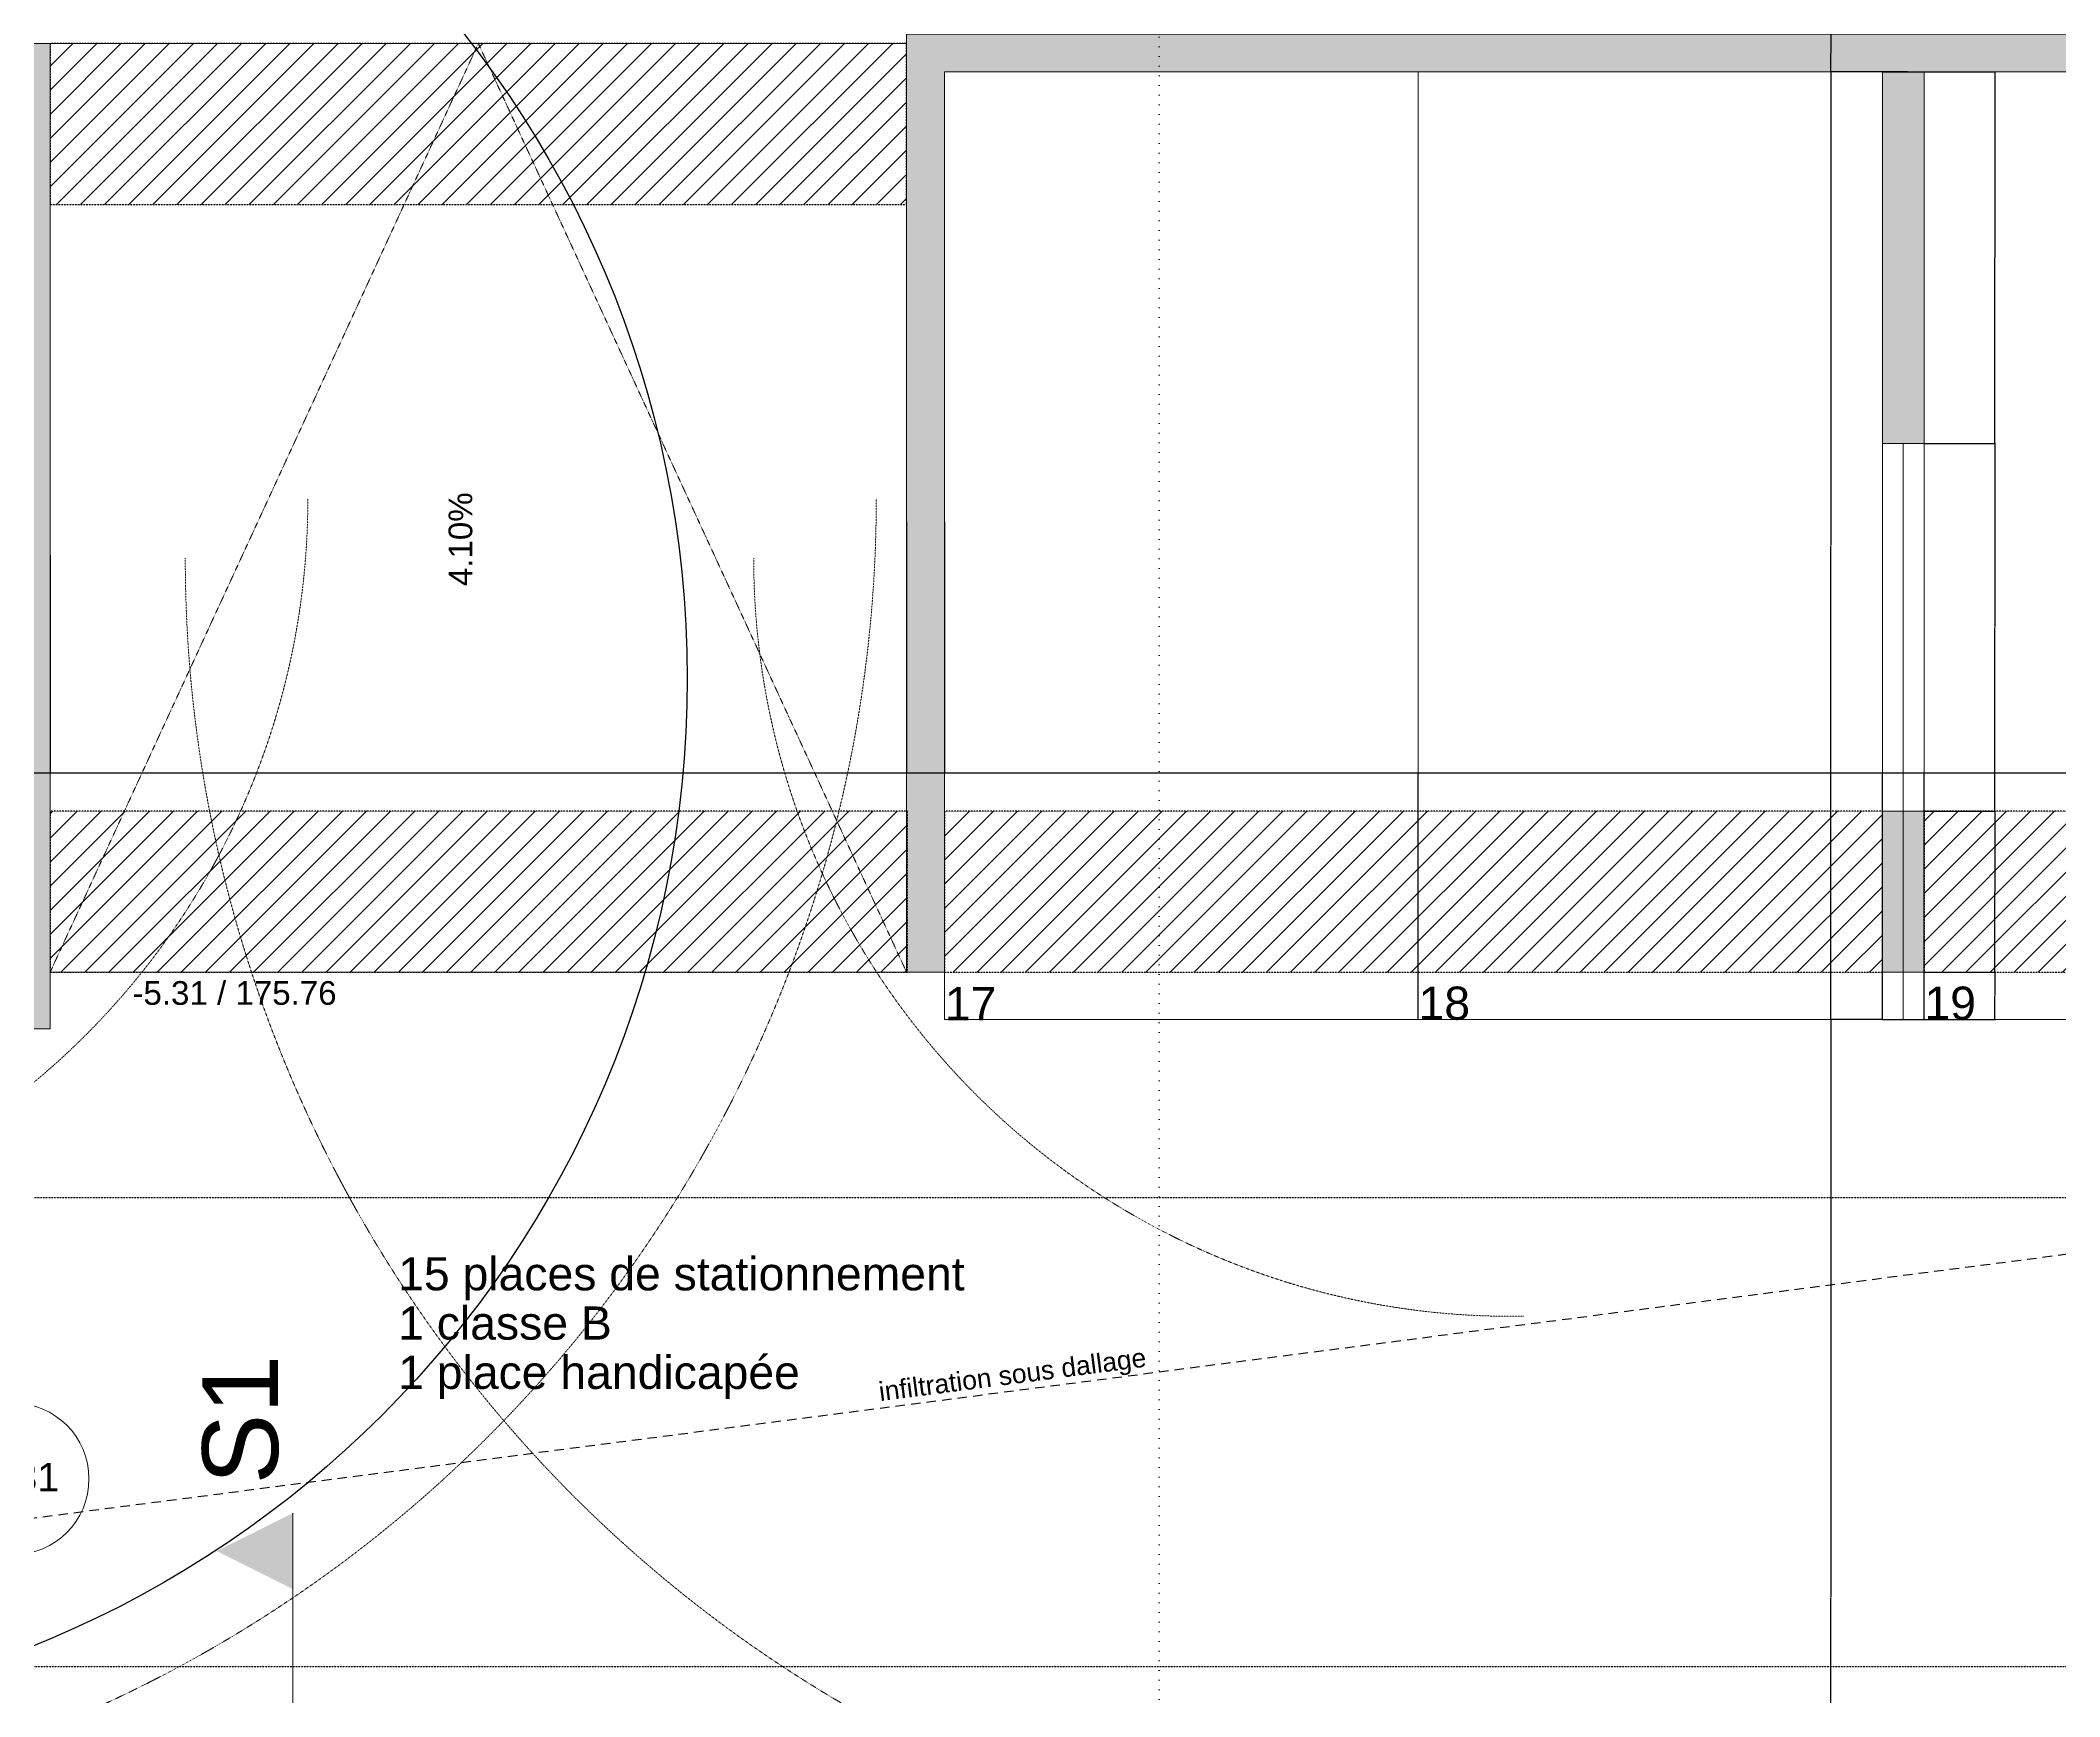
# Model space of a CAD drawing. Header units: centimetres. Extents: x 16433 to 114398, y -50094 to -12305.
# Drawn here: x 52274 to 53339, y -14600 to -13726 of the extents above; entities that cross this region are included whole.
import ezdxf

# ---------------------------------------------------------------- set-up
doc = ezdxf.new("R2010")
doc.units = ezdxf.units.CM
doc.header["$LTSCALE"] = 0.5
for name, pattern in [('Pointillé 1', [0.09, 0.05, -0.04]), ('Pointillé 2', [0.165, 0.1, -0.065]), ('Pointillé 3', [0.25, 0.15, -0.1]), ('Points 2', [0.1, 0, -0.1])]:
    doc.linetypes.add(name, pattern=pattern)
doc.layers.get('0').update_dxf_attribs({"linetype": 'CONTINUOUS'})
doc.layers.get('DEFPOINTS').update_dxf_attribs({"linetype": 'CONTINUOUS'})
for name, color, linetype in [('01_cote_gen', 4, 'CONTINUOUS'), ('1  Fenetres', 7, 'CONTINUOUS'), ('1  Hachures', 7, 'CONTINUOUS'), ('1  Hachures_coupées', 7, 'CONTINUOUS'), ('1  MURS', 7, 'CONTINUOUS'), ('1 Poutres', 7, 'CONTINUOUS'), ('6 COMPL 2D', 7, 'CONTINUOUS'), ('6 Compl 2D 2 Détails', 7, 'CONTINUOUS'), ('6 Traits de Coupes', 7, 'CONTINUOUS'), ('8  TEXTES', 7, 'CONTINUOUS'), ('8 Text 2 Détails', 7, 'CONTINUOUS'), ('9  COTATIONS', 7, 'CONTINUOUS')]:
    doc.layers.add(name, color=color, linetype=linetype)
doc.styles.get("Standard").update_dxf_attribs({"font": 'arial.ttf'})
doc.styles.add('STYLE_GENERE_2', font='')
doc.styles.add('STYLE_GENERE_3', font='')
doc.styles.get('STYLE_GENERE_2').set_extended_font_data('Univers LT 57 Condensed')
doc.styles.get('STYLE_GENERE_3').set_extended_font_data('Arial Occidental')
doc.dimstyles.new('STYLE_GENERE__1', dxfattribs={"dimtxt": 0.1, "dimasz": 0.095, "dimexe": 0.18, "dimexo": 0, "dimgap": 0.09, "dimtad": 1, "dimtih": 1, "dimtoh": 1, "dimdec": 0, "dimlfac": 100, "dimzin": 0, "dimdsep": 46, "dimtxsty": 'STYLE_GENERE_2', "dimblk": 'ARROWHEAD_7', "dimblk1": 'ARROWHEAD_7', "dimblk2": 'ARROWHEAD_7', "dimcen": 0.09, "dimclrd": 7, "dimclre": 7, "dimclrt": 256, "dimadec": 1, "dimazin": 0, "dimtfac": 1, "dimtdec": 4, "dimtmove": 0, "dimatfit": 3, "dimfxl": 1, "dimtolj": 1, "dimtzin": 0, "dimarcsym": 0})
doc.dimstyles.new('STYLE_GENERE__2', dxfattribs={"dimtxt": 0.1, "dimasz": 0.095, "dimexe": 0.18, "dimexo": 0, "dimgap": 0.09, "dimtad": 1, "dimtih": 1, "dimtoh": 1, "dimdec": 0, "dimlfac": 100, "dimzin": 0, "dimdsep": 46, "dimtxsty": 'STYLE_GENERE_3', "dimblk": 'ARROWHEAD_7', "dimblk1": 'ARROWHEAD_7', "dimblk2": 'ARROWHEAD_7', "dimcen": 0.09, "dimclrd": 7, "dimclre": 7, "dimclrt": 256, "dimadec": 1, "dimazin": 0, "dimtfac": 1, "dimtdec": 4, "dimtmove": 0, "dimatfit": 3, "dimfxl": 1, "dimtolj": 1, "dimtzin": 0, "dimarcsym": 0})
pattern_1 = [(45, (51244.757, -15448.148), (-6.36396, 6.36396), [])]

# ---------------------------------------------------------------- blocks, each defined once
blk = doc.blocks.new('Baie Fenêtre libre')
at = {"layer": '1  Hachures', "linetype": 'Continuous', "lineweight": 0}
blk.add_hatch(color=255, dxfattribs=at).paths.add_polyline_path([(0.45, 0), (0.45, 0.11), (-0.45, 0.11), (-0.45, 0)], flags=0)
at = {"layer": '1  Fenetres', "color": 212, "linetype": 'Continuous', "lineweight": 0, "true_color": 0xcb00cc}
for p, q in [((-0.45, 0), (-0.45, 0.11)), ((0.45, 0), (0.45, 0.11))]:
    blk.add_line(p, q, dxfattribs=at)
at = {"layer": '1  Fenetres', "color": 30, "linetype": 'Continuous', "lineweight": 0, "true_color": 0xff9224}
for p, q in [((-0.45, 0.11), (0.45, 0.11)), ((-0.45, 0), (0.45, 0))]:
    blk.add_line(p, q, dxfattribs=at)
blk = doc.blocks.new('Mur_305_2', base_point=(25.429, 17.055))
at = {"layer": '1  Hachures_coupées', "linetype": 'Continuous', "lineweight": 0, "true_color": 0x8080c0}
for points in [[(20.01, 17.255), (14.86, 17.255), (15.06, 17.055), (20.01, 17.055)], [(20.23, 17.255), (20.01, 17.255), (20.01, 17.055), (20.23, 17.055)], [(20.23, 17.055), (22.222, 17.055), (22.222, 17.255), (20.23, 17.255)], [(25.17, 17.255), (22.822, 17.255), (22.822, 17.055), (25.179, 17.055)], [(25.42, 17.255), (25.17, 17.255), (25.179, 17.055)]]:
    blk.add_hatch(color=163, dxfattribs=at).paths.add_polyline_path(points, flags=0)
at = {"layer": '1  MURS', "color": 5, "linetype": 'Continuous', "lineweight": 0}
for p, q in [((22.012, 17.255), (14.86, 17.255)), ((22.222, 17.255), (22.212, 17.255)), ((22.832, 17.255), (22.822, 17.255)), ((25.17, 17.255), (23.032, 17.255)), ((25.42, 17.255), (25.17, 17.255)), ((15.06, 17.055), (20.01, 17.055)), ((20.23, 17.055), (22.222, 17.055)), ((22.822, 17.055), (25.179, 17.055))]:
    blk.add_line(p, q, dxfattribs=at)
at = {"layer": '1  Fenetres', "color": 18, "linetype": 'Continuous', "lineweight": 0, "xscale": -1, "rotation": 180}
blk.add_blockref('Baie Fenêtre libre', (22.522, 17.255), dxfattribs=at)
blk = doc.blocks.new('Mur_307_2', base_point=(10.34, 17.005))
at = {"layer": '1  Hachures_coupées', "linetype": 'Continuous', "lineweight": 0, "true_color": 0x8080c0}
blk.add_hatch(color=163, dxfattribs=at).paths.add_polyline_path([(10.34, 17.205), (6.26, 17.205), (6.333, 17.005), (10.14, 17.005)], flags=0)
at = {"layer": '1  MURS', "color": 5, "linetype": 'Continuous', "lineweight": 0}
for p, q in [((10.34, 17.205), (6.26, 17.205)), ((6.333, 17.005), (10.14, 17.005))]:
    blk.add_line(p, q, dxfattribs=at)
blk = doc.blocks.new('Mur_340_2', base_point=(10.34, 12.005))
at = {"layer": '1  Hachures_coupées', "linetype": 'Continuous', "lineweight": 0, "true_color": 0x8080c0}
blk.add_hatch(color=163, dxfattribs=at).paths.add_polyline_path([(10.34, 12.005), (10.34, 17.205), (10.14, 17.005), (10.14, 12.005)], flags=0)
at = {"layer": '1  MURS', "color": 5, "linetype": 'Continuous', "lineweight": 0}
for p, q in [((10.34, 12.005), (10.34, 17.205)), ((10.14, 17.005), (10.14, 12.005)), ((10.14, 12.005), (10.34, 12.005))]:
    blk.add_line(p, q, dxfattribs=at)
blk = doc.blocks.new('Mur_59_2', base_point=(14.86, 17.055))
at = {"layer": '1  Hachures_coupées', "linetype": 'Continuous', "lineweight": 0, "true_color": 0x8080c0}
blk.add_hatch(color=163, dxfattribs=at).paths.add_polyline_path([(14.86, 17.255), (14.86, 12.305), (15.06, 12.305), (15.06, 17.055)], flags=0)
at = {"layer": '1  MURS', "color": 5, "linetype": 'Continuous', "lineweight": 0}
for p, q in [((14.86, 17.255), (14.86, 12.305)), ((15.06, 12.305), (15.06, 17.055)), ((14.86, 12.305), (15.06, 12.305))]:
    blk.add_line(p, q, dxfattribs=at)
blk = doc.blocks.new('Mur_60_2', base_point=(20.23, 12.305))
at = {"layer": '1  Hachures_coupées', "linetype": 'Continuous', "lineweight": 0, "true_color": 0x8080c0}
blk.add_hatch(color=163, dxfattribs=at).paths.add_polyline_path([(20.23, 12.305), (20.23, 13.155), (20.01, 13.155), (20.01, 12.305)], flags=0)
at = {"layer": '1 Poutres', "color": 5, "linetype": 'Continuous', "lineweight": 0}
for p, q in [((20.23, 13.155), (20.01, 13.155)), ((20.01, 13.155), (20.01, 12.305)), ((20.23, 12.305), (20.23, 13.155)), ((20.01, 12.305), (20.23, 12.305))]:
    blk.add_line(p, q, dxfattribs=at)
blk = doc.blocks.new('Mur_1003_2', base_point=(20.23, 15.095))
at = {"layer": '1  Hachures_coupées', "linetype": 'Continuous', "lineweight": 0, "true_color": 0x8080c0}
blk.add_hatch(color=163, dxfattribs=at).paths.add_polyline_path([(20.23, 15.095), (20.23, 17.055), (20.01, 17.055), (20.01, 15.095)], flags=0)
at = {"layer": '1  MURS', "color": 5, "linetype": 'Continuous', "lineweight": 0}
for p, q in [((20.01, 17.055), (20.01, 15.095)), ((20.23, 15.095), (20.23, 17.055)), ((20.23, 15.095), (20.01, 15.095))]:
    blk.add_line(p, q, dxfattribs=at)
blk = doc.blocks.new('Ligne_79_2', base_point=(23.278, 11.113))
at = {"layer": '6 COMPL 2D', "linetype": 'Pointillé 2'}
blk.add_line((23.278, 11.113), (4.223, 8.641), dxfattribs=at)
blk = doc.blocks.new('ARROWHEAD_7')
at = {"color": 0, "linetype": 'Continuous', "lineweight": 0}
for p, q in [((0, 0), (-1, 0)), ((-0.25, 0), (0.25, 0)), ((0, -0.25), (0, 0.25))]:
    blk.add_line(p, q, dxfattribs=at)
blk.add_circle((0, 0), 0.25, dxfattribs=at)
blk = doc.blocks.new('*D789')
at = {"layer": '9  COTATIONS', "color": 7, "linetype": 'Continuous', "lineweight": -2, "transparency": 16777216}
for p, q in [((52258.8, -13997.6), (52258.8, -14112.6)), ((52278.8, -13997.6), (52278.8, -14112.6)), ((52258.9, -14112.4), (52278.7, -14112.4))]:
    blk.add_line(p, q, dxfattribs=at)
at = {"layer": 'DEFPOINTS', "color": 0, "linetype": 'Continuous', "transparency": 16777216}
for p in [(52258.8, -13997.6), (52278.8, -13997.6), (52278.8, -14112.4)]:
    blk.add_point(p, dxfattribs=at)
at = {"layer": '9  COTATIONS', "color": 7, "linetype": 'Continuous', "lineweight": -2, "transparency": 16777216, "xscale": 0.095, "yscale": 0.095, "zscale": 0.095, "rotation": 180}
blk.add_blockref('ARROWHEAD_7', (52258.8, -14112.4), dxfattribs=at)
at = {"layer": '9  COTATIONS', "color": 7, "linetype": 'Continuous', "lineweight": -2, "transparency": 16777216, "xscale": 0.095, "yscale": 0.095, "zscale": 0.095}
blk.add_blockref('ARROWHEAD_7', (52278.8, -14112.4), dxfattribs=at)
at = {"layer": '9  COTATIONS', "color": 194, "linetype": 'Continuous', "true_color": 0x50009f, "transparency": 16777216, "insert": (52268.8, -14112.3), "char_height": 0.1, "attachment_point": 5, "style": 'STYLE_GENERE_2'}
blk.add_mtext('\\A1;2000', dxfattribs=at)
blk = doc.blocks.new('*D790')
at = {"layer": '9  COTATIONS', "color": 7, "linetype": 'Continuous', "lineweight": -2, "transparency": 16777216}
for p, q in [((52730.8, -13980.1), (52730.8, -14112.6)), ((52278.8, -13997.6), (52278.8, -14112.6)), ((52278.9, -14112.4), (52730.7, -14112.4))]:
    blk.add_line(p, q, dxfattribs=at)
at = {"layer": 'DEFPOINTS', "color": 0, "linetype": 'Continuous', "transparency": 16777216}
for p in [(52730.8, -13980.1), (52278.8, -13997.6), (52730.8, -14112.4)]:
    blk.add_point(p, dxfattribs=at)
at = {"layer": '9  COTATIONS', "color": 7, "linetype": 'Continuous', "lineweight": -2, "transparency": 16777216, "xscale": 0.095, "yscale": 0.095, "zscale": 0.095, "rotation": 180}
blk.add_blockref('ARROWHEAD_7', (52278.8, -14112.4), dxfattribs=at)
at = {"layer": '9  COTATIONS', "color": 7, "linetype": 'Continuous', "lineweight": -2, "transparency": 16777216, "xscale": 0.095, "yscale": 0.095, "zscale": 0.095}
blk.add_blockref('ARROWHEAD_7', (52730.8, -14112.4), dxfattribs=at)
at = {"layer": '9  COTATIONS', "color": 194, "linetype": 'Continuous', "true_color": 0x50009f, "transparency": 16777216, "insert": (52504.8, -14112.3), "char_height": 0.1, "attachment_point": 5, "style": 'STYLE_GENERE_2'}
blk.add_mtext('\\A1;45200', dxfattribs=at)
blk = doc.blocks.new('*D791')
at = {"layer": '9  COTATIONS', "color": 7, "linetype": 'Continuous', "lineweight": -2, "transparency": 16777216}
for p, q in [((52730.8, -13980.1), (52730.8, -14112.6)), ((52750.8, -13980.1), (52750.8, -14112.6)), ((52730.9, -14112.4), (52750.7, -14112.4))]:
    blk.add_line(p, q, dxfattribs=at)
at = {"layer": 'DEFPOINTS', "color": 0, "linetype": 'Continuous', "transparency": 16777216}
for p in [(52730.8, -13980.1), (52750.8, -13980.1), (52750.8, -14112.4)]:
    blk.add_point(p, dxfattribs=at)
at = {"layer": '9  COTATIONS', "color": 7, "linetype": 'Continuous', "lineweight": -2, "transparency": 16777216, "xscale": 0.095, "yscale": 0.095, "zscale": 0.095, "rotation": 180}
blk.add_blockref('ARROWHEAD_7', (52730.8, -14112.4), dxfattribs=at)
at = {"layer": '9  COTATIONS', "color": 7, "linetype": 'Continuous', "lineweight": -2, "transparency": 16777216, "xscale": 0.095, "yscale": 0.095, "zscale": 0.095}
blk.add_blockref('ARROWHEAD_7', (52750.8, -14112.4), dxfattribs=at)
at = {"layer": '9  COTATIONS', "color": 194, "linetype": 'Continuous', "true_color": 0x50009f, "transparency": 16777216, "insert": (52740.8, -14112.3), "char_height": 0.1, "attachment_point": 5, "style": 'STYLE_GENERE_2'}
blk.add_mtext('\\A1;2000', dxfattribs=at)
blk = doc.blocks.new('*D792')
at = {"layer": '9  COTATIONS', "color": 7, "linetype": 'Continuous', "lineweight": -2, "transparency": 16777216}
for p, q in [((52750.8, -13980.1), (52750.8, -14112.6)), ((52750.9, -14112.4), (53000.7, -14112.4)), ((53000.8, -14242.6), (53000.8, -14112.3))]:
    blk.add_line(p, q, dxfattribs=at)
at = {"layer": 'DEFPOINTS', "color": 0, "linetype": 'Continuous', "transparency": 16777216}
for p in [(52750.8, -13980.1), (53000.8, -14112.4), (53000.8, -14242.6)]:
    blk.add_point(p, dxfattribs=at)
at = {"layer": '9  COTATIONS', "color": 7, "linetype": 'Continuous', "lineweight": -2, "transparency": 16777216, "xscale": 0.095, "yscale": 0.095, "zscale": 0.095, "rotation": 180}
blk.add_blockref('ARROWHEAD_7', (52750.8, -14112.4), dxfattribs=at)
at = {"layer": '9  COTATIONS', "color": 7, "linetype": 'Continuous', "lineweight": -2, "transparency": 16777216, "xscale": 0.095, "yscale": 0.095, "zscale": 0.095}
blk.add_blockref('ARROWHEAD_7', (53000.8, -14112.4), dxfattribs=at)
at = {"layer": '9  COTATIONS', "color": 194, "linetype": 'Continuous', "true_color": 0x50009f, "transparency": 16777216, "insert": (52875.8, -14112.3), "char_height": 0.1, "attachment_point": 5, "style": 'STYLE_GENERE_2'}
blk.add_mtext('\\A1;25000', dxfattribs=at)
blk = doc.blocks.new('*D793')
at = {"layer": '9  COTATIONS', "color": 7, "linetype": 'Continuous', "lineweight": -2, "transparency": 16777216}
for p, q in [((53000.8, -14242.6), (53000.8, -14112.3)), ((53000.9, -14112.4), (53245.7, -14112.4)), ((53245.8, -14242.6), (53245.8, -14112.3))]:
    blk.add_line(p, q, dxfattribs=at)
at = {"layer": 'DEFPOINTS', "color": 0, "linetype": 'Continuous', "transparency": 16777216}
for p in [(53245.8, -14112.4), (53000.8, -14242.6), (53245.8, -14242.6)]:
    blk.add_point(p, dxfattribs=at)
at = {"layer": '9  COTATIONS', "color": 7, "linetype": 'Continuous', "lineweight": -2, "transparency": 16777216, "xscale": 0.095, "yscale": 0.095, "zscale": 0.095, "rotation": 180}
blk.add_blockref('ARROWHEAD_7', (53000.8, -14112.4), dxfattribs=at)
at = {"layer": '9  COTATIONS', "color": 7, "linetype": 'Continuous', "lineweight": -2, "transparency": 16777216, "xscale": 0.095, "yscale": 0.095, "zscale": 0.095}
blk.add_blockref('ARROWHEAD_7', (53245.8, -14112.4), dxfattribs=at)
at = {"layer": '9  COTATIONS', "color": 194, "linetype": 'Continuous', "true_color": 0x50009f, "transparency": 16777216, "insert": (53123.3, -14112.3), "char_height": 0.1, "attachment_point": 5, "style": 'STYLE_GENERE_2'}
blk.add_mtext('\\A1;24500', dxfattribs=at)
blk = doc.blocks.new('*D794')
at = {"layer": '9  COTATIONS', "color": 7, "linetype": 'Continuous', "lineweight": -2, "transparency": 16777216}
for p, q in [((53245.8, -14242.6), (53245.8, -14112.3)), ((53245.9, -14112.4), (53267.7, -14112.4)), ((53267.8, -14242.6), (53267.8, -14112.3))]:
    blk.add_line(p, q, dxfattribs=at)
at = {"layer": 'DEFPOINTS', "color": 0, "linetype": 'Continuous', "transparency": 16777216}
for p in [(53267.8, -14112.4), (53245.8, -14242.6), (53267.8, -14242.6)]:
    blk.add_point(p, dxfattribs=at)
at = {"layer": '9  COTATIONS', "color": 7, "linetype": 'Continuous', "lineweight": -2, "transparency": 16777216, "xscale": 0.095, "yscale": 0.095, "zscale": 0.095, "rotation": 180}
blk.add_blockref('ARROWHEAD_7', (53245.8, -14112.4), dxfattribs=at)
at = {"layer": '9  COTATIONS', "color": 7, "linetype": 'Continuous', "lineweight": -2, "transparency": 16777216, "xscale": 0.095, "yscale": 0.095, "zscale": 0.095}
blk.add_blockref('ARROWHEAD_7', (53267.8, -14112.4), dxfattribs=at)
at = {"layer": '9  COTATIONS', "color": 194, "linetype": 'Continuous', "true_color": 0x50009f, "transparency": 16777216, "insert": (53256.8, -14112.3), "char_height": 0.1, "attachment_point": 5, "style": 'STYLE_GENERE_2'}
blk.add_mtext('\\A1;2200', dxfattribs=at)
blk = doc.blocks.new('*D795')
at = {"layer": '9  COTATIONS', "color": 7, "linetype": 'Continuous', "lineweight": -2, "transparency": 16777216}
for p, q in [((53267.8, -14242.6), (53267.8, -14112.3)), ((53267.9, -14112.4), (53512.7, -14112.4)), ((53512.8, -14242.6), (53512.8, -14112.3))]:
    blk.add_line(p, q, dxfattribs=at)
at = {"layer": 'DEFPOINTS', "color": 0, "linetype": 'Continuous', "transparency": 16777216}
for p in [(53512.8, -14112.4), (53267.8, -14242.6), (53512.8, -14242.6)]:
    blk.add_point(p, dxfattribs=at)
at = {"layer": '9  COTATIONS', "color": 7, "linetype": 'Continuous', "lineweight": -2, "transparency": 16777216, "xscale": 0.095, "yscale": 0.095, "zscale": 0.095, "rotation": 180}
blk.add_blockref('ARROWHEAD_7', (53267.8, -14112.4), dxfattribs=at)
at = {"layer": '9  COTATIONS', "color": 7, "linetype": 'Continuous', "lineweight": -2, "transparency": 16777216, "xscale": 0.095, "yscale": 0.095, "zscale": 0.095}
blk.add_blockref('ARROWHEAD_7', (53512.8, -14112.4), dxfattribs=at)
at = {"layer": '9  COTATIONS', "color": 194, "linetype": 'Continuous', "true_color": 0x50009f, "transparency": 16777216, "insert": (53390.3, -14112.3), "char_height": 0.1, "attachment_point": 5, "style": 'STYLE_GENERE_2'}
blk.add_mtext('\\A1;24500', dxfattribs=at)
blk = doc.blocks.new('*D810')
at = {"layer": '9  COTATIONS', "color": 7, "linetype": 'Continuous', "lineweight": -2, "transparency": 16777216}
for p, q in [((53267.8, -14217.6), (53305.4, -14217.6)), ((53305.2, -14217.7), (53305.2, -14230)), ((53305.2, -14242.5), (53305.2, -14230.3)), ((53245.8, -14242.6), (53305.4, -14242.6))]:
    blk.add_line(p, q, dxfattribs=at)
at = {"layer": 'DEFPOINTS', "color": 0, "linetype": 'Continuous', "transparency": 16777216}
for p in [(53267.8, -14217.6), (53305.2, -14217.6), (53245.8, -14242.6)]:
    blk.add_point(p, dxfattribs=at)
at = {"layer": '9  COTATIONS', "color": 7, "linetype": 'Continuous', "lineweight": -2, "transparency": 16777216, "xscale": 0.095, "yscale": 0.095, "zscale": 0.095}
for p, rotation in [((53305.2, -14217.6), 90), ((53305.2, -14242.6), 270)]:
    blk.add_blockref('ARROWHEAD_7', p, dxfattribs=dict(at, rotation=rotation))
at = {"layer": '9  COTATIONS', "color": 194, "linetype": 'Continuous', "true_color": 0x50009f, "transparency": 16777216, "insert": (53305.2, -14230.1), "char_height": 0.1, "attachment_point": 5, "style": 'STYLE_GENERE_3'}
blk.add_mtext('\\A1;2500', dxfattribs=at)
blk = doc.blocks.new('*D811')
at = {"layer": '9  COTATIONS', "color": 7, "linetype": 'Continuous', "lineweight": -2, "transparency": 16777216}
for p, q in [((53267.8, -14132.6), (53305.4, -14132.6)), ((53305.2, -14132.7), (53305.2, -14175)), ((53305.2, -14217.5), (53305.2, -14175.3)), ((53267.8, -14217.6), (53305.4, -14217.6))]:
    blk.add_line(p, q, dxfattribs=at)
at = {"layer": 'DEFPOINTS', "color": 0, "linetype": 'Continuous', "transparency": 16777216}
for p in [(53267.8, -14132.6), (53305.2, -14132.6), (53267.8, -14217.6)]:
    blk.add_point(p, dxfattribs=at)
at = {"layer": '9  COTATIONS', "color": 7, "linetype": 'Continuous', "lineweight": -2, "transparency": 16777216, "xscale": 0.095, "yscale": 0.095, "zscale": 0.095}
for p, rotation in [((53305.2, -14132.6), 90), ((53305.2, -14217.6), 270)]:
    blk.add_blockref('ARROWHEAD_7', p, dxfattribs=dict(at, rotation=rotation))
at = {"layer": '9  COTATIONS', "color": 194, "linetype": 'Continuous', "true_color": 0x50009f, "transparency": 16777216, "insert": (53305.2, -14175.1), "char_height": 0.1, "attachment_point": 5, "style": 'STYLE_GENERE_3'}
blk.add_mtext('\\A1;8500', dxfattribs=at)
blk = doc.blocks.new('*D812')
at = {"layer": '9  COTATIONS', "color": 7, "linetype": 'Continuous', "lineweight": -2, "transparency": 16777216}
for p, q in [((53267.8, -13938.6), (53305.4, -13938.6)), ((53305.2, -13938.7), (53305.2, -14035.5)), ((53305.2, -14132.5), (53305.2, -14035.8)), ((53267.8, -14132.6), (53305.4, -14132.6))]:
    blk.add_line(p, q, dxfattribs=at)
at = {"layer": 'DEFPOINTS', "color": 0, "linetype": 'Continuous', "transparency": 16777216}
for p in [(53267.8, -13938.6), (53305.2, -13938.6), (53267.8, -14132.6)]:
    blk.add_point(p, dxfattribs=at)
at = {"layer": '9  COTATIONS', "color": 7, "linetype": 'Continuous', "lineweight": -2, "transparency": 16777216, "xscale": 0.095, "yscale": 0.095, "zscale": 0.095}
for p, rotation in [((53305.2, -13938.6), 90), ((53305.2, -14132.6), 270)]:
    blk.add_blockref('ARROWHEAD_7', p, dxfattribs=dict(at, rotation=rotation))
at = {"layer": '9  COTATIONS', "color": 194, "linetype": 'Continuous', "true_color": 0x50009f, "transparency": 16777216, "insert": (53305.2, -14035.6), "char_height": 0.1, "attachment_point": 5, "style": 'STYLE_GENERE_3'}
blk.add_mtext('\\A1;19399', dxfattribs=at)
blk = doc.blocks.new('*D813')
at = {"layer": '9  COTATIONS', "color": 7, "linetype": 'Continuous', "lineweight": -2, "transparency": 16777216}
for p, q in [((53245.8, -13742.6), (53305.4, -13742.6)), ((53305.2, -13742.7), (53305.2, -13840.5)), ((53305.2, -13938.6), (53305.2, -13840.8)), ((53267.8, -13938.6), (53305.4, -13938.6))]:
    blk.add_line(p, q, dxfattribs=at)
at = {"layer": 'DEFPOINTS', "color": 0, "linetype": 'Continuous', "transparency": 16777216}
for p in [(53245.8, -13742.6), (53305.2, -13742.6), (53267.8, -13938.6)]:
    blk.add_point(p, dxfattribs=at)
at = {"layer": '9  COTATIONS', "color": 7, "linetype": 'Continuous', "lineweight": -2, "transparency": 16777216, "xscale": 0.095, "yscale": 0.095, "zscale": 0.095}
for p, rotation in [((53305.2, -13742.6), 90), ((53305.2, -13938.6), 270)]:
    blk.add_blockref('ARROWHEAD_7', p, dxfattribs=dict(at, rotation=rotation))
at = {"layer": '9  COTATIONS', "color": 194, "linetype": 'Continuous', "true_color": 0x50009f, "transparency": 16777216, "insert": (53305.2, -13840.6), "char_height": 0.1, "attachment_point": 5, "style": 'STYLE_GENERE_3'}
blk.add_mtext('\\A1;19601', dxfattribs=at)
blk = doc.blocks.new('*D842')
at = {"layer": '9  COTATIONS', "color": 7, "linetype": 'Continuous', "lineweight": -2, "transparency": 16777216}
for p, q in [((53245.8, -14242.6), (53218.3, -14242.6)), ((53218.5, -14242.7), (53218.5, -14547.5)), ((53218.5, -14852.5), (53218.5, -14547.8)), ((52954.8, -14852.6), (53218.7, -14852.6))]:
    blk.add_line(p, q, dxfattribs=at)
at = {"layer": 'DEFPOINTS', "color": 0, "linetype": 'Continuous', "transparency": 16777216}
for p in [(53218.5, -14242.6), (53245.8, -14242.6), (52954.8, -14852.6)]:
    blk.add_point(p, dxfattribs=at)
at = {"layer": '9  COTATIONS', "color": 7, "linetype": 'Continuous', "lineweight": -2, "transparency": 16777216, "xscale": 0.095, "yscale": 0.095, "zscale": 0.095}
for p, rotation in [((53218.5, -14242.6), 90), ((53218.5, -14852.6), 270)]:
    blk.add_blockref('ARROWHEAD_7', p, dxfattribs=dict(at, rotation=rotation))
at = {"layer": '9  COTATIONS', "color": 194, "linetype": 'Continuous', "true_color": 0x50009f, "transparency": 16777216, "insert": (53218.5, -14547.6), "char_height": 0.1, "attachment_point": 5, "style": 'STYLE_GENERE_3'}
blk.add_mtext('\\A1;61000', dxfattribs=at)
blk = doc.blocks.new('*D843')
at = {"layer": '9  COTATIONS', "color": 7, "linetype": 'Continuous', "lineweight": -2, "transparency": 16777216}
for p, q in [((53259.2, -13742.6), (53218.3, -13742.6)), ((53218.5, -13742.7), (53218.5, -13992.5)), ((53218.5, -14242.5), (53218.5, -13992.8)), ((53245.8, -14242.6), (53218.3, -14242.6))]:
    blk.add_line(p, q, dxfattribs=at)
at = {"layer": 'DEFPOINTS', "color": 0, "linetype": 'Continuous', "transparency": 16777216}
for p in [(53218.5, -13742.6), (53259.2, -13742.6), (53245.8, -14242.6)]:
    blk.add_point(p, dxfattribs=at)
at = {"layer": '9  COTATIONS', "color": 7, "linetype": 'Continuous', "lineweight": -2, "transparency": 16777216, "xscale": 0.095, "yscale": 0.095, "zscale": 0.095}
for p, rotation in [((53218.5, -13742.6), 90), ((53218.5, -14242.6), 270)]:
    blk.add_blockref('ARROWHEAD_7', p, dxfattribs=dict(at, rotation=rotation))
at = {"layer": '9  COTATIONS', "color": 194, "linetype": 'Continuous', "true_color": 0x50009f, "transparency": 16777216, "insert": (53218.5, -13992.6), "char_height": 0.1, "attachment_point": 5, "style": 'STYLE_GENERE_3'}
blk.add_mtext('\\A1;50000', dxfattribs=at)
blk = doc.blocks.new('*D844')
at = {"layer": '9  COTATIONS', "color": 7, "linetype": 'Continuous', "lineweight": -2, "transparency": 16777216}
for p, q in [((53259.2, -13722.6), (53218.3, -13722.6)), ((53218.5, -13722.7), (53218.5, -13732.5)), ((53218.5, -13742.5), (53218.5, -13732.8)), ((53259.2, -13742.6), (53218.3, -13742.6))]:
    blk.add_line(p, q, dxfattribs=at)
at = {"layer": 'DEFPOINTS', "color": 0, "linetype": 'Continuous', "transparency": 16777216}
for p in [(53218.5, -13722.6), (53259.2, -13722.6), (53259.2, -13742.6)]:
    blk.add_point(p, dxfattribs=at)
at = {"layer": '9  COTATIONS', "color": 7, "linetype": 'Continuous', "lineweight": -2, "transparency": 16777216, "xscale": 0.095, "yscale": 0.095, "zscale": 0.095}
for p, rotation in [((53218.5, -13722.6), 90), ((53218.5, -13742.6), 270)]:
    blk.add_blockref('ARROWHEAD_7', p, dxfattribs=dict(at, rotation=rotation))
at = {"layer": '9  COTATIONS', "color": 194, "linetype": 'Continuous', "true_color": 0x50009f, "transparency": 16777216, "insert": (53218.5, -13732.6), "char_height": 0.1, "attachment_point": 5, "style": 'STYLE_GENERE_3'}
blk.add_mtext('\\A1;2000', dxfattribs=at)
blk = doc.blocks.new('Plan de coupe_4_2', base_point=(23.461, 25.654))
at = {"layer": '6 Traits de Coupes', "color": 142, "linetype": 'Points 2', "lineweight": 0, "true_color": 0x009de0}
blk.add_line((16.194, 25.654), (16.194, -0.206), dxfattribs=at)

msp = doc.modelspace()

# ---------------------------------------------------------------- hatches: boundary and pattern name
at = {"layer": '1  Hachures', "linetype": 'Continuous', "lineweight": 0, "true_color": 0x009de0}
msp.add_hatch(color=142, dxfattribs=at).paths.add_polyline_path([(52406.757, -14543.13), (52366.76, -14523.107), (52406.757, -14503.084)], flags=0)
at = {"layer": '1  Hachures_coupées', "linetype": 'Continuous'}
h = msp.add_hatch(dxfattribs=at)
h.set_pattern_fill('BLOC_THERMIQUE_0002', color=256, scale=100, style=0, pattern_type=2)
h.set_pattern_definition(pattern_1)
h.paths.add_polyline_path([(52278.758, -13727.633), (52278.758, -13812.633), (52730.758, -13812.633), (52730.758, -13727.633)])
h = msp.add_hatch(dxfattribs=at)
h.set_pattern_fill('BLOC_THERMIQUE_0002', color=256, scale=100, style=0, pattern_type=2)
h.set_pattern_definition(pattern_1)
h.paths.add_polyline_path([(52278.758, -14132.643), (52278.758, -14217.639), (52731.278, -14217.639), (52731.278, -14132.643)])
h = msp.add_hatch(dxfattribs=at)
h.set_pattern_fill('BLOC_THERMIQUE_0002', color=256, scale=100, style=0, pattern_type=2)
h.set_pattern_definition(pattern_1)
h.paths.add_polyline_path([(52750.758, -14132.643), (52750.758, -14217.639), (53245.767, -14217.639), (53245.767, -14132.643)])
h = msp.add_hatch(dxfattribs=at)
h.set_pattern_fill('BLOC_THERMIQUE_0002', color=256, scale=100, style=0, pattern_type=2)
h.set_pattern_definition(pattern_1)
h.paths.add_polyline_path([(53267.758, -14132.643), (53267.758, -14217.639), (53783.666, -14217.639), (53779.923, -14132.643)])

# ---------------------------------------------------------------- linework, layer by layer
at = {"layer": '01_cote_gen'}
msp.add_circle((52064.906, -14062.632), 550, dxfattribs=at)
at = {"layer": '1  Hachures_coupées', "linetype": 'Pointillé 1', "flags": 128}
for points in [[(52278.758, -13727.633), (52278.758, -13812.633), (52730.758, -13812.633), (52730.758, -13727.633)], [(52278.758, -14132.643), (52278.758, -14217.639), (52731.278, -14217.639), (52731.278, -14132.643)], [(52750.758, -14132.643), (52750.758, -14217.639), (53245.767, -14217.639), (53245.767, -14132.643)], [(53267.758, -14132.643), (53267.758, -14217.639), (53783.666, -14217.639), (53779.923, -14132.643)]]:
    msp.add_lwpolyline(points, close=True, dxfattribs=at)
at = {"layer": '6 COMPL 2D', "color": 18, "linetype": 'Continuous', "lineweight": 0}
for p, q in [((53245.758, -13742.643), (53245.758, -14242.639)), ((53267.758, -13742.643), (53267.758, -14242.639))]:
    msp.add_line(p, q, dxfattribs=at)
at = {"layer": '6 COMPL 2D', "linetype": 'Pointillé 2'}
for p, q in [((53572.573, -14336.804), (51667.026, -14336.804)), ((51667.026, -14584.053), (53572.573, -14584.053))]:
    msp.add_line(p, q, dxfattribs=at)
at = {"layer": '6 COMPL 2D', "color": 18, "linetype": 'Continuous', "lineweight": 0}
msp.add_circle((52259.262, -14485.013), 40, dxfattribs=at)
at = {"layer": '6 COMPL 2D', "color": 194, "linetype": 'Pointillé 3', "lineweight": 0, "true_color": 0x50009f}
for centre, radius, start, end in [((52014.773, -13967.894), 400, 269.062676, 0), ((52014.773, -13967.894), 700, 269.848894, 0), ((53050.079, -13999.245), 700, 180, 270.151106), ((53050.079, -13999.245), 400, 180, 270.937324)]:
    msp.add_arc(centre, radius, start, end, dxfattribs=at)
at = {"layer": '6 Compl 2D 2 Détails', "color": 194, "linetype": 'Continuous', "lineweight": 0, "true_color": 0x50009f}
for p, q in [((52730.758, -13727.633), (52278.758, -13727.633)), ((52730.758, -14217.639), (52278.758, -14217.639))]:
    msp.add_line(p, q, dxfattribs=at)
at = {"layer": '6 Compl 2D 2 Détails', "color": 194, "linetype": 'Pointillé 3', "lineweight": 0, "true_color": 0x50009f}
for p, q in [((52278.758, -14217.639), (52504.758, -13727.633)), ((52504.758, -13727.633), (52730.758, -14217.639))]:
    msp.add_line(p, q, dxfattribs=at)
at = {"layer": '6 Compl 2D 2 Détails', "color": 18, "linetype": 'Continuous', "lineweight": 0}
for p, q in [((53000.758, -13742.643), (53000.758, -14242.639)), ((53256.758, -13938.647), (53256.758, -14242.639)), ((52750.758, -14217.629), (52750.758, -14242.639)), ((53784.737, -14242.639), (52750.758, -14242.639))]:
    msp.add_line(p, q, dxfattribs=at)
at = {"layer": '8 Text 2 Détails', "color": 142, "linetype": 'Continuous', "lineweight": 0, "true_color": 0x009de0}
msp.add_line((52406.757, -14503.084), (52406.757, -15374.949), dxfattribs=at)

# ---------------------------------------------------------------- block references
at = {"layer": '1  MURS', "color": 5, "lineweight": 0, "xscale": 100, "yscale": 100, "zscale": 100}
for name, p in [('Mur_305_2', (53787.692, -13742.643)), ('Mur_59_2', (52730.758, -13742.643)), ('Mur_307_2', (52278.758, -13747.643)), ('Mur_340_2', (52278.758, -14247.629)), ('Mur_1003_2', (53267.758, -13938.649))]:
    msp.add_blockref(name, p, dxfattribs=at)
at = {"layer": '1 Poutres', "color": 5, "lineweight": 0, "xscale": 100, "yscale": 100, "zscale": 100}
msp.add_blockref('Mur_60_2', (53267.758, -14217.639), dxfattribs=at)
at = {"layer": '6 COMPL 2D', "linetype": 'Pointillé 2', "xscale": 100, "yscale": 100, "zscale": 100}
msp.add_blockref('Ligne_79_2', (53572.573, -14336.804), dxfattribs=at)
at = {"layer": '6 Traits de Coupes', "color": 142, "lineweight": 0, "true_color": 0x009de0, "xscale": 100, "yscale": 100, "zscale": 100}
msp.add_blockref('Plan de coupe_4_2', (53590.866, -12882.714), dxfattribs=at)

# ---------------------------------------------------------------- texts
at = {"layer": '8  TEXTES', "linetype": 'Continuous', "attachment_point": 7}
for s, insert, char_height, rotation in [('{4.10%}', (52501.724, -14013.96), 12.5, 90), ('{infiltration sous dallage}', (52717.201, -14447.021), 10, 7.39297)]:
    msp.add_mtext(s, dxfattribs=dict(at, insert=insert, char_height=char_height, rotation=rotation))
at = {"layer": '8  TEXTES', "color": 18, "linetype": 'Continuous', "lineweight": 0, "insert": (52322.185, -14235.054), "char_height": 12.5, "attachment_point": 7}
msp.add_mtext('{-5.31 / 175.76}', dxfattribs=at)
at = {"layer": '8  TEXTES', "linetype": 'Continuous', "char_height": 17.5, "attachment_point": 7}
for s, insert in [('{17}', (52750.978, -14242.997)), ('{18}', (53000.978, -14242.996)), ('{19}', (53267.987, -14242.997))]:
    msp.add_mtext(s, dxfattribs=dict(at, insert=insert))
at = {"layer": '8  TEXTES', "linetype": 'Continuous', "insert": (52462.426, -14442.824), "char_height": 17.5, "attachment_point": 7, "line_spacing_factor": 0.891371}
msp.add_mtext('{15 places de stationnement\\P1 classe B\\P1 place handicapée}', dxfattribs=at)
at = {"layer": '8  TEXTES', "linetype": 'Continuous', "insert": (52235.879, -14484.156), "char_height": 15, "attachment_point": 4, "style": 'STYLE_GENERE_3'}
msp.add_mtext('{-5.31}', dxfattribs=at)
at = {"layer": '8 Text 2 Détails', "color": 142, "linetype": 'Continuous', "lineweight": 0, "true_color": 0x009de0, "insert": (52379.328, -14453.812), "char_height": 40, "attachment_point": 5, "rotation": 90, "style": 'STYLE_GENERE_3'}
msp.add_mtext('{S1}', dxfattribs=at)

# ---------------------------------------------------------------- dimensions: what is measured, and where the dimension line sits
at = {"layer": '9  COTATIONS', "linetype": 'Continuous'}
for base, p1, p2, picture, middle in [((53218.483, -13722.643), (53259.225, -13742.643), (53259.225, -13722.643), '*D844', (53218.483, -13732.643)), ((53218.483, -13742.643), (53245.758, -14242.639), (53259.225, -13742.643), '*D843', (53218.483, -13992.641)), ((53305.23, -13742.643), (53267.758, -13938.649), (53245.758, -13742.643), '*D813', (53305.23, -13840.646)), ((53305.23, -13938.649), (53267.758, -14132.643), (53267.758, -13938.649), '*D812', (53305.23, -14035.646)), ((53305.23, -14132.643), (53267.758, -14217.639), (53267.758, -14132.643), '*D811', (53305.23, -14175.141)), ((53305.23, -14217.639), (53245.758, -14242.639), (53267.758, -14217.639), '*D810', (53305.23, -14230.139)), ((53218.483, -14242.639), (52954.757, -14852.639), (53245.758, -14242.639), '*D842', (53218.483, -14547.639))]:
    dim = msp.add_linear_dim(base=base, p1=p1, p2=p2, angle=90, dimstyle='STYLE_GENERE__2', dxfattribs=at)
    dim.commit()
    dim.dimension.update_dxf_attribs({"geometry": picture, "text_midpoint": middle})
for base, p1, p2, picture, middle in [((52730.758, -14112.437), (52278.758, -13997.636), (52730.758, -13980.141), '*D790', (52504.758, -14112.297)), ((52750.758, -14112.437), (52730.758, -13980.141), (52750.758, -13980.141), '*D791', (52740.758, -14112.297)), ((53000.758, -14112.437), (52750.758, -13980.141), (53000.758, -14242.639), '*D792', (52875.758, -14112.297)), ((52278.758, -14112.437), (52258.758, -13997.636), (52278.758, -13997.636), '*D789', (52268.758, -14112.297)), ((53245.758, -14112.437), (53000.758, -14242.639), (53245.758, -14242.639), '*D793', (53123.258, -14112.297)), ((53267.758, -14112.437), (53245.758, -14242.639), (53267.758, -14242.639), '*D794', (53256.758, -14112.297)), ((53512.758, -14112.437), (53267.758, -14242.639), (53512.758, -14242.639), '*D795', (53390.258, -14112.297))]:
    dim = msp.add_linear_dim(base=base, p1=p1, p2=p2, dimstyle='STYLE_GENERE__1', dxfattribs=at)
    dim.commit()
    dim.dimension.update_dxf_attribs({"geometry": picture, "text_midpoint": middle})

doc.saveas('drawing.dxf')
